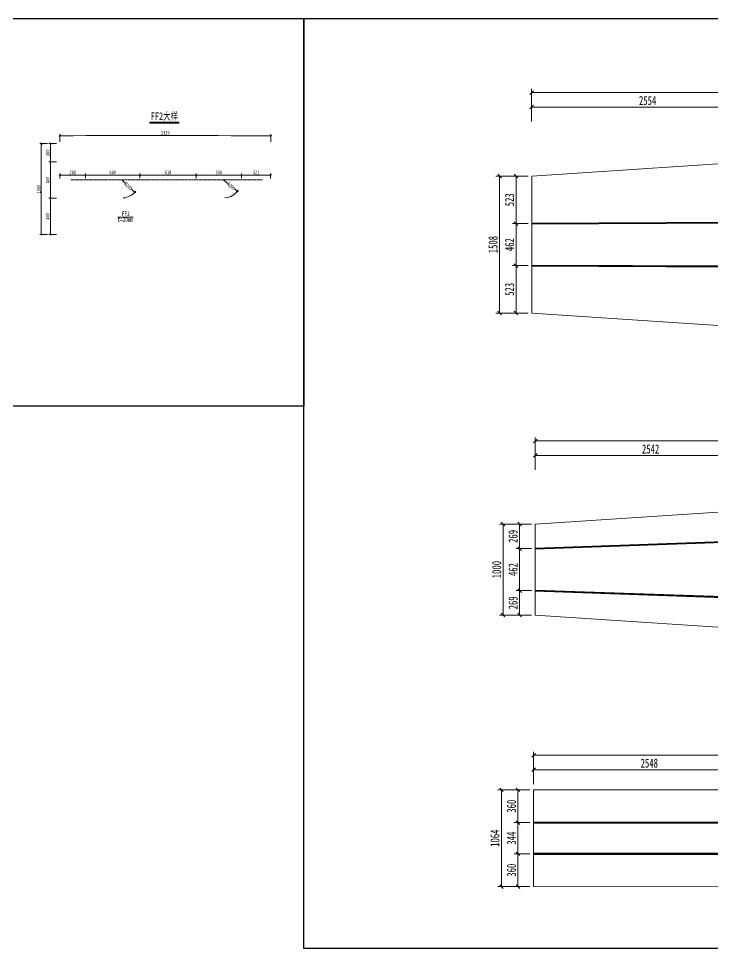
# Model space of a CAD drawing. Header units: millimetres. Extents: x -60009 to 63758, y -2164 to 95433.
# Drawn here: x 22459 to 30098, y 79752 to 89984 of the extents above; entities that cross this region are included whole.
import ezdxf
from ezdxf.enums import TextEntityAlignment as Align

# ---------------------------------------------------------------- set-up
doc = ezdxf.new("R2010")
doc.units = ezdxf.units.MM
doc.linetypes.add('CENTER2', pattern=[28.575, 19.05, -3.175, 3.175, -3.175])
doc.layers.get('Defpoints').update_dxf_attribs({"color": 8})
for name, color, linetype, lineweight in [('中心线', 2, 'CENTER2', 15), ('文字', 7, 'Continuous', 15), ('标注线及字体', 2, 'Continuous', 15), ('细实线', 4, 'Continuous', 15), ('钢板细线', 6, 'Continuous', 15)]:
    doc.layers.add(name, color=color, linetype=linetype, lineweight=lineweight)
doc.styles.add('111', font='仿宋_GB2312.TTF', dxfattribs={"width": 0.7})
doc.styles.add('BM_Dim', font='仿宋_GB2312.TTF', dxfattribs={"width": 0.85})
doc.dimstyles.new('200', dxfattribs={"dimscale": 0, "dimtxt": 2.5, "dimasz": 1, "dimexe": 1, "dimexo": 1, "dimgap": 0.6, "dimtad": 1, "dimdec": 0, "dimdsep": 46, "dimtxsty": '111', "dimblk": 'OBLIQUE', "dimcen": 0, "dimclrd": 4, "dimclre": 4, "dimclrt": 4, "dimadec": 1, "dimazin": 2, "dimtfac": 1, "dimtdec": 0, "dimtix": 1, "dimtmove": 2, "dimatfit": 3, "dimfxl": 4, "dimfxlon": 1, "dimtolj": 1, "dimlwd": -1, "dimlwe": -1, "dimarcsym": 0})

# ---------------------------------------------------------------- blocks, each defined once
blk = doc.blocks.new('_Oblique')
at = {"color": 0, "linetype": 'ByBlock', "lineweight": -2}
blk.add_line((-0.5, -0.5), (0.5, 0.5), dxfattribs=at)
blk = doc.blocks.new('*D626')
at = {"layer": 'Defpoints', "color": 0}
for p in [(30662, 89011), (28108, 88181), (30662, 88181)]:
    blk.add_point(p, dxfattribs=at)
at = {"layer": '细实线', "color": 4}
for p, q in [((28108, 88851), (28108, 89051)), ((30662, 88851), (30662, 89051)), ((28108, 89011), (30662, 89011))]:
    blk.add_line(p, q, dxfattribs=at)
at = {"layer": '细实线', "color": 4, "xscale": 40, "yscale": 40, "zscale": 40, "rotation": 180}
blk.add_blockref('_Oblique', (28108, 89011), dxfattribs=at)
at = {"layer": '细实线', "color": 4, "xscale": 40, "yscale": 40, "zscale": 40}
blk.add_blockref('_Oblique', (30662, 89011), dxfattribs=at)
at = {"layer": '细实线', "color": 4, "insert": (29385, 89082), "char_height": 100, "attachment_point": 5, "style": '111'}
blk.add_mtext('\\A1;2554', dxfattribs=at)
blk = doc.blocks.new('*D630')
at = {"layer": 'Defpoints', "color": 0}
for p in [(37705, 89170), (37705, 88655), (28108, 88181)]:
    blk.add_point(p, dxfattribs=at)
at = {"layer": '细实线', "color": 4}
for p, q in [((28108, 89010), (28108, 89210)), ((28108, 89170), (37705, 89170)), ((37705, 89010), (37705, 89210))]:
    blk.add_line(p, q, dxfattribs=at)
at = {"layer": '细实线', "color": 4, "xscale": 40, "yscale": 40, "zscale": 40, "rotation": 180}
blk.add_blockref('_Oblique', (28108, 89170), dxfattribs=at)
at = {"layer": '细实线', "color": 4, "xscale": 40, "yscale": 40, "zscale": 40}
blk.add_blockref('_Oblique', (37705, 89170), dxfattribs=at)
at = {"layer": '细实线', "color": 4, "insert": (32907, 89242), "char_height": 100, "attachment_point": 5, "style": '111'}
blk.add_mtext('\\A1;9596', dxfattribs=at)
blk = doc.blocks.new('*D631')
at = {"layer": 'Defpoints', "color": 0}
for p in [(28108, 88251), (27937, 87728), (28108, 87728)]:
    blk.add_point(p, dxfattribs=at)
at = {"layer": '细实线', "color": 4}
for p, q in [((28068, 88251), (27897, 88251)), ((27937, 88251), (27937, 87728)), ((28068, 87728), (27897, 87728))]:
    blk.add_line(p, q, dxfattribs=at)
at = {"layer": '细实线', "color": 4, "xscale": 40, "yscale": 40, "zscale": 40}
for p, rotation in [((27937, 88251), 90), ((27937, 87728), 270)]:
    blk.add_blockref('_Oblique', p, dxfattribs=dict(at, rotation=rotation))
at = {"layer": '细实线', "color": 4, "insert": (27865, 87990), "char_height": 100, "attachment_point": 5, "rotation": 90, "style": '111'}
blk.add_mtext('\\A1;523', dxfattribs=at)
blk = doc.blocks.new('*D632')
at = {"layer": 'Defpoints', "color": 0}
for p in [(28108, 87728), (27937, 87266), (28108, 87266)]:
    blk.add_point(p, dxfattribs=at)
at = {"layer": '细实线', "color": 4}
for p, q in [((28068, 87728), (27897, 87728)), ((27937, 87728), (27937, 87266)), ((28068, 87266), (27897, 87266))]:
    blk.add_line(p, q, dxfattribs=at)
at = {"layer": '细实线', "color": 4, "xscale": 40, "yscale": 40, "zscale": 40}
for p, rotation in [((27937, 87728), 90), ((27937, 87266), 270)]:
    blk.add_blockref('_Oblique', p, dxfattribs=dict(at, rotation=rotation))
at = {"layer": '细实线', "color": 4, "insert": (27865, 87497), "char_height": 100, "attachment_point": 5, "rotation": 90, "style": '111'}
blk.add_mtext('\\A1;462', dxfattribs=at)
blk = doc.blocks.new('*D633')
at = {"layer": 'Defpoints', "color": 0}
for p in [(28108, 87266), (27937, 86743), (28108, 86743)]:
    blk.add_point(p, dxfattribs=at)
at = {"layer": '细实线', "color": 4}
for p, q in [((28068, 87266), (27897, 87266)), ((27937, 87266), (27937, 86743)), ((28068, 86743), (27897, 86743))]:
    blk.add_line(p, q, dxfattribs=at)
at = {"layer": '细实线', "color": 4, "xscale": 40, "yscale": 40, "zscale": 40}
for p, rotation in [((27937, 87266), 90), ((27937, 86743), 270)]:
    blk.add_blockref('_Oblique', p, dxfattribs=dict(at, rotation=rotation))
at = {"layer": '细实线', "color": 4, "insert": (27865, 87005), "char_height": 100, "attachment_point": 5, "rotation": 90, "style": '111'}
blk.add_mtext('\\A1;523', dxfattribs=at)
blk = doc.blocks.new('*D634')
at = {"layer": 'Defpoints', "color": 0}
for p in [(28108, 88251), (27755, 86743), (28108, 86743)]:
    blk.add_point(p, dxfattribs=at)
at = {"layer": '细实线', "color": 4}
for p, q in [((27915, 88251), (27715, 88251)), ((27755, 88251), (27755, 86743)), ((27915, 86743), (27715, 86743))]:
    blk.add_line(p, q, dxfattribs=at)
at = {"layer": '细实线', "color": 4, "xscale": 40, "yscale": 40, "zscale": 40}
for p, rotation in [((27755, 88251), 90), ((27755, 86743), 270)]:
    blk.add_blockref('_Oblique', p, dxfattribs=dict(at, rotation=rotation))
at = {"layer": '细实线', "color": 4, "insert": (27684, 87497), "char_height": 100, "attachment_point": 5, "rotation": 90, "style": '111'}
blk.add_mtext('\\A1;1508', dxfattribs=at)
blk = doc.blocks.new('*D642')
at = {"layer": 'Defpoints', "color": 0}
for p in [(28147, 84421), (27976, 84152), (28147, 84152)]:
    blk.add_point(p, dxfattribs=at)
at = {"layer": '细实线', "color": 4}
for p, q in [((28107, 84421), (27936, 84421)), ((27976, 84421), (27976, 84152)), ((28107, 84152), (27936, 84152))]:
    blk.add_line(p, q, dxfattribs=at)
at = {"layer": '细实线', "color": 4, "xscale": 40, "yscale": 40, "zscale": 40}
for p, rotation in [((27976, 84421), 90), ((27976, 84152), 270)]:
    blk.add_blockref('_Oblique', p, dxfattribs=dict(at, rotation=rotation))
at = {"layer": '细实线', "color": 4, "insert": (27904, 84286), "char_height": 100, "attachment_point": 5, "rotation": 90, "style": '111'}
blk.add_mtext('\\A1;269', dxfattribs=at)
blk = doc.blocks.new('*D643')
at = {"layer": 'Defpoints', "color": 0}
for p in [(28147, 84152), (27976, 83690), (28147, 83690)]:
    blk.add_point(p, dxfattribs=at)
at = {"layer": '细实线', "color": 4}
for p, q in [((28107, 84152), (27936, 84152)), ((27976, 84152), (27976, 83690)), ((28107, 83690), (27936, 83690))]:
    blk.add_line(p, q, dxfattribs=at)
at = {"layer": '细实线', "color": 4, "xscale": 40, "yscale": 40, "zscale": 40}
for p, rotation in [((27976, 84152), 90), ((27976, 83690), 270)]:
    blk.add_blockref('_Oblique', p, dxfattribs=dict(at, rotation=rotation))
at = {"layer": '细实线', "color": 4, "insert": (27904, 83921), "char_height": 100, "attachment_point": 5, "rotation": 90, "style": '111'}
blk.add_mtext('\\A1;462', dxfattribs=at)
blk = doc.blocks.new('*D644')
at = {"layer": 'Defpoints', "color": 0}
for p in [(28147, 83690), (27976, 83421), (28147, 83421)]:
    blk.add_point(p, dxfattribs=at)
at = {"layer": '细实线', "color": 4}
for p, q in [((28107, 83690), (27936, 83690)), ((27976, 83690), (27976, 83421)), ((28107, 83421), (27936, 83421))]:
    blk.add_line(p, q, dxfattribs=at)
at = {"layer": '细实线', "color": 4, "xscale": 40, "yscale": 40, "zscale": 40}
for p, rotation in [((27976, 83690), 90), ((27976, 83421), 270)]:
    blk.add_blockref('_Oblique', p, dxfattribs=dict(at, rotation=rotation))
at = {"layer": '细实线', "color": 4, "insert": (27904, 83555), "char_height": 100, "attachment_point": 5, "rotation": 90, "style": '111'}
blk.add_mtext('\\A1;269', dxfattribs=at)
blk = doc.blocks.new('*D645')
at = {"layer": 'Defpoints', "color": 0}
for p in [(28147, 84421), (27794, 83421), (28147, 83421)]:
    blk.add_point(p, dxfattribs=at)
at = {"layer": '细实线', "color": 4}
for p, q in [((27954, 84421), (27754, 84421)), ((27794, 84421), (27794, 83421)), ((27954, 83421), (27754, 83421))]:
    blk.add_line(p, q, dxfattribs=at)
at = {"layer": '细实线', "color": 4, "xscale": 40, "yscale": 40, "zscale": 40}
for p, rotation in [((27794, 84421), 90), ((27794, 83421), 270)]:
    blk.add_blockref('_Oblique', p, dxfattribs=dict(at, rotation=rotation))
at = {"layer": '细实线', "color": 4, "insert": (27723, 83921), "char_height": 100, "attachment_point": 5, "rotation": 90, "style": '111'}
blk.add_mtext('\\A1;1000', dxfattribs=at)
blk = doc.blocks.new('*D648')
at = {"layer": 'Defpoints', "color": 0}
for p in [(30689, 85177), (30689, 84528), (28147, 84389)]:
    blk.add_point(p, dxfattribs=at)
at = {"layer": '细实线', "color": 4}
for p, q in [((28147, 85017), (28147, 85217)), ((28147, 85177), (30689, 85177)), ((30689, 85017), (30689, 85217))]:
    blk.add_line(p, q, dxfattribs=at)
at = {"layer": '细实线', "color": 4, "xscale": 40, "yscale": 40, "zscale": 40, "rotation": 180}
blk.add_blockref('_Oblique', (28147, 85177), dxfattribs=at)
at = {"layer": '细实线', "color": 4, "xscale": 40, "yscale": 40, "zscale": 40}
blk.add_blockref('_Oblique', (30689, 85177), dxfattribs=at)
at = {"layer": '细实线', "color": 4, "insert": (29418, 85247), "char_height": 100, "attachment_point": 5, "style": '111'}
blk.add_mtext('\\A1;2542', dxfattribs=at)
blk = doc.blocks.new('*D652')
at = {"layer": 'Defpoints', "color": 0}
for p in [(37705, 85336), (37705, 84820), (28147, 84389)]:
    blk.add_point(p, dxfattribs=at)
at = {"layer": '细实线', "color": 4}
for p, q in [((28147, 85176), (28147, 85376)), ((28147, 85336), (37705, 85336)), ((37705, 85176), (37705, 85376))]:
    blk.add_line(p, q, dxfattribs=at)
at = {"layer": '细实线', "color": 4, "xscale": 40, "yscale": 40, "zscale": 40, "rotation": 180}
blk.add_blockref('_Oblique', (28147, 85336), dxfattribs=at)
at = {"layer": '细实线', "color": 4, "xscale": 40, "yscale": 40, "zscale": 40}
blk.add_blockref('_Oblique', (37705, 85336), dxfattribs=at)
at = {"layer": '细实线', "color": 4, "insert": (32926, 85407), "char_height": 100, "attachment_point": 5, "style": '111'}
blk.add_mtext('\\A1;9557', dxfattribs=at)
blk = doc.blocks.new('*D657')
at = {"layer": 'Defpoints', "color": 0}
for p in [(28129, 81497), (27957, 81137), (28129, 81137)]:
    blk.add_point(p, dxfattribs=at)
at = {"layer": '细实线', "color": 4}
for p, q in [((28089, 81497), (27917, 81497)), ((27957, 81497), (27957, 81137)), ((28089, 81137), (27917, 81137))]:
    blk.add_line(p, q, dxfattribs=at)
at = {"layer": '细实线', "color": 4, "xscale": 40, "yscale": 40, "zscale": 40}
for p, rotation in [((27957, 81497), 90), ((27957, 81137), 270)]:
    blk.add_blockref('_Oblique', p, dxfattribs=dict(at, rotation=rotation))
at = {"layer": '细实线', "color": 4, "insert": (27886, 81317), "char_height": 100, "attachment_point": 5, "rotation": 90, "style": '111'}
blk.add_mtext('\\A1;360', dxfattribs=at)
blk = doc.blocks.new('*D658')
at = {"layer": 'Defpoints', "color": 0}
for p in [(28129, 81137), (27957, 80793), (28129, 80793)]:
    blk.add_point(p, dxfattribs=at)
at = {"layer": '细实线', "color": 4}
for p, q in [((28089, 81137), (27917, 81137)), ((27957, 81137), (27957, 80793)), ((28089, 80793), (27917, 80793))]:
    blk.add_line(p, q, dxfattribs=at)
at = {"layer": '细实线', "color": 4, "xscale": 40, "yscale": 40, "zscale": 40}
for p, rotation in [((27957, 81137), 90), ((27957, 80793), 270)]:
    blk.add_blockref('_Oblique', p, dxfattribs=dict(at, rotation=rotation))
at = {"layer": '细实线', "color": 4, "insert": (27886, 80965), "char_height": 100, "attachment_point": 5, "rotation": 90, "style": '111'}
blk.add_mtext('\\A1;344', dxfattribs=at)
blk = doc.blocks.new('*D659')
at = {"layer": 'Defpoints', "color": 0}
for p in [(28129, 80793), (27957, 80433), (28129, 80433)]:
    blk.add_point(p, dxfattribs=at)
at = {"layer": '细实线', "color": 4}
for p, q in [((28089, 80793), (27917, 80793)), ((27957, 80793), (27957, 80433)), ((28089, 80433), (27917, 80433))]:
    blk.add_line(p, q, dxfattribs=at)
at = {"layer": '细实线', "color": 4, "xscale": 40, "yscale": 40, "zscale": 40}
for p, rotation in [((27957, 80793), 90), ((27957, 80433), 270)]:
    blk.add_blockref('_Oblique', p, dxfattribs=dict(at, rotation=rotation))
at = {"layer": '细实线', "color": 4, "insert": (27886, 80613), "char_height": 100, "attachment_point": 5, "rotation": 90, "style": '111'}
blk.add_mtext('\\A1;360', dxfattribs=at)
blk = doc.blocks.new('*D660')
at = {"layer": 'Defpoints', "color": 0}
for p in [(28129, 81497), (27776, 80433), (28129, 80433)]:
    blk.add_point(p, dxfattribs=at)
at = {"layer": '细实线', "color": 4}
for p, q in [((27936, 81497), (27736, 81497)), ((27776, 81497), (27776, 80433)), ((27936, 80433), (27736, 80433))]:
    blk.add_line(p, q, dxfattribs=at)
at = {"layer": '细实线', "color": 4, "xscale": 40, "yscale": 40, "zscale": 40}
for p, rotation in [((27776, 81497), 90), ((27776, 80433), 270)]:
    blk.add_blockref('_Oblique', p, dxfattribs=dict(at, rotation=rotation))
at = {"layer": '细实线', "color": 4, "insert": (27704, 80965), "char_height": 100, "attachment_point": 5, "rotation": 90, "style": '111'}
blk.add_mtext('\\A1;1064', dxfattribs=at)
blk = doc.blocks.new('*D661')
at = {"layer": 'Defpoints', "color": 0}
for p in [(30677, 81718), (30677, 81484), (28129, 81362)]:
    blk.add_point(p, dxfattribs=at)
at = {"layer": '细实线', "color": 4}
for p, q in [((28129, 81558), (28129, 81758)), ((30677, 81558), (30677, 81758)), ((28129, 81718), (30677, 81718))]:
    blk.add_line(p, q, dxfattribs=at)
at = {"layer": '细实线', "color": 4, "xscale": 40, "yscale": 40, "zscale": 40, "rotation": 180}
blk.add_blockref('_Oblique', (28129, 81718), dxfattribs=at)
at = {"layer": '细实线', "color": 4, "xscale": 40, "yscale": 40, "zscale": 40}
blk.add_blockref('_Oblique', (30677, 81718), dxfattribs=at)
at = {"layer": '细实线', "color": 4, "insert": (29403, 81790), "char_height": 100, "attachment_point": 5, "style": '111'}
blk.add_mtext('\\A1;2548', dxfattribs=at)
blk = doc.blocks.new('*D665')
at = {"layer": 'Defpoints', "color": 0}
for p in [(37706, 81877), (28129, 81362), (37706, 81361)]:
    blk.add_point(p, dxfattribs=at)
at = {"layer": '细实线', "color": 4}
for p, q in [((28129, 81717), (28129, 81917)), ((28129, 81877), (37706, 81877)), ((37706, 81717), (37706, 81917))]:
    blk.add_line(p, q, dxfattribs=at)
at = {"layer": '细实线', "color": 4, "xscale": 40, "yscale": 40, "zscale": 40, "rotation": 180}
blk.add_blockref('_Oblique', (28129, 81877), dxfattribs=at)
at = {"layer": '细实线', "color": 4, "xscale": 40, "yscale": 40, "zscale": 40}
blk.add_blockref('_Oblique', (37706, 81877), dxfattribs=at)
at = {"layer": '细实线', "color": 4, "insert": (32917, 81949), "char_height": 100, "attachment_point": 5, "style": '111'}
blk.add_mtext('\\A1;9577', dxfattribs=at)
blk = doc.blocks.new('*D704')
at = {"layer": 'Defpoints', "color": 0, "transparency": 16777216}
for p in [(22916, 88008), (22809, 87608), (22916, 87608)]:
    blk.add_point(p, dxfattribs=at)
at = {"layer": '细实线', "color": 4, "transparency": 16777216}
for p, q in [((22876, 88008), (22793, 88008)), ((22809, 88008), (22809, 87608)), ((22876, 87608), (22793, 87608))]:
    blk.add_line(p, q, dxfattribs=at)
at = {"layer": '细实线', "color": 4, "transparency": 16777216, "xscale": 16.66666666666666, "yscale": 16.66666666666666, "zscale": 16.66666666666666}
for p, rotation in [((22809, 88008), 90), ((22809, 87608), 270)]:
    blk.add_blockref('_Oblique', p, dxfattribs=dict(at, rotation=rotation))
at = {"layer": '细实线', "color": 4, "transparency": 16777216, "insert": (22779, 87808), "char_height": 41.7, "attachment_point": 5, "rotation": 90, "style": '111'}
blk.add_mtext('\\A1;400', dxfattribs=at)
blk = doc.blocks.new('*D705')
at = {"layer": 'Defpoints', "color": 0, "transparency": 16777216}
for p in [(22809, 88408), (23432, 88408), (23432, 88008)]:
    blk.add_point(p, dxfattribs=at)
at = {"layer": '细实线', "color": 4, "transparency": 16777216}
for p, q in [((22876, 88408), (22793, 88408)), ((22809, 88008), (22809, 88408)), ((22876, 88008), (22793, 88008))]:
    blk.add_line(p, q, dxfattribs=at)
at = {"layer": '细实线', "color": 4, "transparency": 16777216, "xscale": 16.66666666666666, "yscale": 16.66666666666666, "zscale": 16.66666666666666}
for p, rotation in [((22809, 88408), 90), ((22809, 88008), 270)]:
    blk.add_blockref('_Oblique', p, dxfattribs=dict(at, rotation=rotation))
at = {"layer": '细实线', "color": 4, "transparency": 16777216, "insert": (22779, 88208), "char_height": 41.7, "attachment_point": 5, "rotation": 90, "style": '111'}
blk.add_mtext('\\A1;400', dxfattribs=at)
blk = doc.blocks.new('*D706')
at = {"layer": 'Defpoints', "color": 0, "transparency": 16777216}
for p in [(22809, 88608), (22914, 88608), (22877, 88408)]:
    blk.add_point(p, dxfattribs=at)
at = {"layer": '细实线', "color": 4, "transparency": 16777216}
for p, q in [((22876, 88608), (22793, 88608)), ((22809, 88408), (22809, 88608)), ((22860, 88408), (22793, 88408))]:
    blk.add_line(p, q, dxfattribs=at)
at = {"layer": '细实线', "color": 4, "transparency": 16777216, "xscale": 16.66666666666666, "yscale": 16.66666666666666, "zscale": 16.66666666666666}
for p, rotation in [((22809, 88608), 90), ((22809, 88408), 270)]:
    blk.add_blockref('_Oblique', p, dxfattribs=dict(at, rotation=rotation))
at = {"layer": '细实线', "color": 4, "transparency": 16777216, "insert": (22779, 88508), "char_height": 41.7, "attachment_point": 5, "rotation": 90, "style": '111'}
blk.add_mtext('\\A1;200', dxfattribs=at)
blk = doc.blocks.new('*D707')
at = {"layer": 'Defpoints', "color": 0, "transparency": 16777216}
for p in [(22709, 88608), (22914, 88608), (22916, 87608)]:
    blk.add_point(p, dxfattribs=at)
at = {"layer": '细实线', "color": 4, "transparency": 16777216}
for p, q in [((22776, 88608), (22693, 88608)), ((22709, 87608), (22709, 88608)), ((22776, 87608), (22693, 87608))]:
    blk.add_line(p, q, dxfattribs=at)
at = {"layer": '细实线', "color": 4, "transparency": 16777216, "xscale": 16.66666666666666, "yscale": 16.66666666666666, "zscale": 16.66666666666666}
for p, rotation in [((22709, 88608), 90), ((22709, 87608), 270)]:
    blk.add_blockref('_Oblique', p, dxfattribs=dict(at, rotation=rotation))
at = {"layer": '细实线', "color": 4, "transparency": 16777216, "insert": (22680, 88108), "char_height": 41.7, "attachment_point": 5, "rotation": 90, "style": '111'}
blk.add_mtext('\\A1;1000', dxfattribs=at)
blk = doc.blocks.new('*D708')
at = {"layer": 'Defpoints', "color": 0}
for p in [(23595, 88210), (23739, 88071)]:
    blk.add_point(p, dxfattribs=at)
at = {"layer": '细实线', "color": 4}
for p, q in [((23633, 88174), (23595, 88210)), ((23702, 88107), (23739, 88071))]:
    blk.add_line(p, q, dxfattribs=at)
blk.add_arc((23595, 88210), 200, 274.776, 320.7117, dxfattribs=at)
at = {"layer": '细实线', "color": 4, "xscale": 16.66666666666666, "yscale": 16.66666666666666, "zscale": 16.66666666666666, "rotation": 315.9356495004336}
blk.add_blockref('_Oblique', (23739, 88071), dxfattribs=at)
at = {"layer": '细实线', "color": 4, "insert": (23667, 88140), "char_height": 41.7, "attachment_point": 5, "rotation": 315.9356, "style": '111'}
blk.add_mtext('\\A1;R200', dxfattribs=at)
blk = doc.blocks.new('*D709')
at = {"layer": 'Defpoints', "color": 0}
for p in [(24713, 88210), (24868, 88084)]:
    blk.add_point(p, dxfattribs=at)
at = {"layer": '细实线', "color": 4}
for p, q in [((24763, 88170), (24713, 88210)), ((24837, 88109), (24868, 88084))]:
    blk.add_line(p, q, dxfattribs=at)
blk.add_arc((24713, 88210), 200, 274.776, 325.5903, dxfattribs=at)
at = {"layer": '细实线', "color": 4, "xscale": 16.66666666666666, "yscale": 16.66666666666666, "zscale": 16.66666666666666, "rotation": 320.8142572410634}
blk.add_blockref('_Oblique', (24868, 88084), dxfattribs=at)
at = {"layer": '细实线', "color": 4, "insert": (24800, 88139), "char_height": 41.7, "attachment_point": 5, "rotation": 320.8143, "style": '111'}
blk.add_mtext('\\A1;R200', dxfattribs=at)
blk = doc.blocks.new('*D715')
at = {"layer": 'Defpoints', "color": 0}
for p in [(23795, 88210), (24413, 88262), (24413, 88209)]:
    blk.add_point(p, dxfattribs=at)
at = {"layer": '细实线', "color": 4}
for p, q in [((23795, 88227), (23795, 88279)), ((23795, 88262), (24413, 88262)), ((24413, 88226), (24413, 88279))]:
    blk.add_line(p, q, dxfattribs=at)
at = {"layer": '细实线', "color": 4, "xscale": 16.66666666666666, "yscale": 16.66666666666666, "zscale": 16.66666666666666, "rotation": 180}
blk.add_blockref('_Oblique', (23795, 88262), dxfattribs=at)
at = {"layer": '细实线', "color": 4, "xscale": 16.66666666666666, "yscale": 16.66666666666666, "zscale": 16.66666666666666}
blk.add_blockref('_Oblique', (24413, 88262), dxfattribs=at)
at = {"layer": '细实线', "color": 4, "insert": (24104, 88292), "char_height": 41.7, "attachment_point": 5, "style": '111'}
blk.add_mtext('\\A1;618', dxfattribs=at)
blk = doc.blocks.new('*D716')
at = {"layer": 'Defpoints', "color": 0}
for p in [(23195, 88262), (23195, 88210), (23795, 88210)]:
    blk.add_point(p, dxfattribs=at)
at = {"layer": '细实线', "color": 4}
for p, q in [((23195, 88227), (23195, 88279)), ((23795, 88262), (23195, 88262)), ((23795, 88227), (23795, 88279))]:
    blk.add_line(p, q, dxfattribs=at)
at = {"layer": '细实线', "color": 4, "xscale": 16.66666666666666, "yscale": 16.66666666666666, "zscale": 16.66666666666666, "rotation": 180}
blk.add_blockref('_Oblique', (23195, 88262), dxfattribs=at)
at = {"layer": '细实线', "color": 4, "xscale": 16.66666666666666, "yscale": 16.66666666666666, "zscale": 16.66666666666666}
blk.add_blockref('_Oblique', (23795, 88262), dxfattribs=at)
at = {"layer": '细实线', "color": 4, "insert": (23495, 88292), "char_height": 41.7, "attachment_point": 5, "style": '111'}
blk.add_mtext('\\A1;600', dxfattribs=at)
blk = doc.blocks.new('*D717')
at = {"layer": 'Defpoints', "color": 0}
for p in [(22914, 88262), (22914, 88208), (23195, 88210)]:
    blk.add_point(p, dxfattribs=at)
at = {"layer": '细实线', "color": 4}
for p, q in [((22914, 88224), (22914, 88279)), ((23195, 88262), (22914, 88262)), ((23195, 88227), (23195, 88279))]:
    blk.add_line(p, q, dxfattribs=at)
at = {"layer": '细实线', "color": 4, "xscale": 16.66666666666666, "yscale": 16.66666666666666, "zscale": 16.66666666666666, "rotation": 180}
blk.add_blockref('_Oblique', (22914, 88262), dxfattribs=at)
at = {"layer": '细实线', "color": 4, "xscale": 16.66666666666666, "yscale": 16.66666666666666, "zscale": 16.66666666666666}
blk.add_blockref('_Oblique', (23195, 88262), dxfattribs=at)
at = {"layer": '细实线', "color": 4, "insert": (23055, 88292), "char_height": 41.7, "attachment_point": 5, "style": '111'}
blk.add_mtext('\\A1;281', dxfattribs=at)
blk = doc.blocks.new('*D718')
at = {"layer": 'Defpoints', "color": 0}
for p in [(24413, 88210), (24913, 88262), (24913, 88210)]:
    blk.add_point(p, dxfattribs=at)
at = {"layer": '细实线', "color": 4}
for p, q in [((24413, 88227), (24413, 88279)), ((24413, 88262), (24913, 88262)), ((24913, 88227), (24913, 88279))]:
    blk.add_line(p, q, dxfattribs=at)
at = {"layer": '细实线', "color": 4, "xscale": 16.66666666666666, "yscale": 16.66666666666666, "zscale": 16.66666666666666, "rotation": 180}
blk.add_blockref('_Oblique', (24413, 88262), dxfattribs=at)
at = {"layer": '细实线', "color": 4, "xscale": 16.66666666666666, "yscale": 16.66666666666666, "zscale": 16.66666666666666}
blk.add_blockref('_Oblique', (24913, 88262), dxfattribs=at)
at = {"layer": '细实线', "color": 4, "insert": (24663, 88292), "char_height": 41.7, "attachment_point": 5, "style": '111'}
blk.add_mtext('\\A1;500', dxfattribs=at)
blk = doc.blocks.new('*D719')
at = {"layer": 'Defpoints', "color": 0}
for p in [(24913, 88210), (25234, 88262), (25234, 88209)]:
    blk.add_point(p, dxfattribs=at)
at = {"layer": '细实线', "color": 4}
for p, q in [((24913, 88227), (24913, 88279)), ((24913, 88262), (25234, 88262)), ((25234, 88226), (25234, 88279))]:
    blk.add_line(p, q, dxfattribs=at)
at = {"layer": '细实线', "color": 4, "xscale": 16.66666666666666, "yscale": 16.66666666666666, "zscale": 16.66666666666666, "rotation": 180}
blk.add_blockref('_Oblique', (24913, 88262), dxfattribs=at)
at = {"layer": '细实线', "color": 4, "xscale": 16.66666666666666, "yscale": 16.66666666666666, "zscale": 16.66666666666666}
blk.add_blockref('_Oblique', (25234, 88262), dxfattribs=at)
at = {"layer": '细实线', "color": 4, "insert": (25073, 88292), "char_height": 41.7, "attachment_point": 5, "style": '111'}
blk.add_mtext('\\A1;321', dxfattribs=at)
blk = doc.blocks.new('*D721')
at = {"layer": 'Defpoints', "color": 0, "transparency": 16777216}
for p in [(24461, 88696), (22913, 88498), (25235, 88491), (22916, 87608), (25231, 87608)]:
    blk.add_point(p, dxfattribs=at)
at = {"layer": '细实线', "color": 4, "transparency": 16777216}
for p, q in [((22912, 88628), (22912, 88712)), ((25235, 88627), (25236, 88711))]:
    blk.add_line(p, q, dxfattribs=at)
blk.add_arc((23942, -220211), 308908, 89.75997, 90.19092, dxfattribs=at)
at = {"layer": '细实线', "color": 4, "transparency": 16777216, "xscale": 16.66666666666666, "yscale": 16.66666666666666, "zscale": 16.66666666666666}
for p, rotation in [((22912, 88695), 180.1909212307834), ((25236, 88694), 359.7599720208504)]:
    blk.add_blockref('_Oblique', p, dxfattribs=dict(at, rotation=rotation))
at = {"layer": '细实线', "color": 4, "transparency": 16777216, "insert": (24074, 88727), "char_height": 41.7, "attachment_point": 5, "rotation": 359.9754, "style": '111'}
blk.add_mtext('2339', dxfattribs=at)

msp = doc.modelspace()

# ---------------------------------------------------------------- linework, layer by layer
at = {"color": 4}
msp.add_line((23901.8, 88836.1), (24225.9, 88836.1), dxfattribs=at)
at = {"color": 6, "const_width": 6}
msp.add_lwpolyline([(23901.8, 88846.1), (24225.9, 88846.1)], dxfattribs=at)
at = {"layer": 'Defpoints'}
for p, q in [((28108.5, 87728.4), (37704.8, 87772.9)), ((28108.5, 87266.4), (37704.8, 87221.9)), ((37704.8, 84484.9), (28147.5, 84151.9)), ((37704.8, 83356.9), (28147.5, 83689.9)), ((37705.8, 81136.9), (28129, 81136.9)), ((37705.8, 80792.9), (28129, 80792.9))]:
    msp.add_line(p, q, dxfattribs=at)
for points in [[(19183.2, 89984.2), (25599.8, 89984.2), (25599.8, 85720.8), (19183.2, 85720.8)], [(25599.8, 89984.2), (40999.8, 89984.2), (40999.8, 79752.2), (25599.8, 79752.2)]]:
    msp.add_lwpolyline(points, close=True, dxfattribs=at)
at = {"layer": '中心线', "ltscale": 0.6}
msp.add_lwpolyline([(25144.1, 88208.5), (24724.3, 88210.2), (23688.7, 88210.7), (23033.3, 88208.5)], dxfattribs=at)
at = {"layer": '细实线'}
msp.add_line((23552.5, 87799.1), (23720.7, 87799.1), dxfattribs=at)
at = {"layer": '钢板细线'}
for p, q in [((37704.8, 88883.4), (28108.5, 88251.4)), ((28108.5, 88251.4), (28108.5, 86743.4)), ((28108.5, 87734.4), (37704.8, 87778.9)), ((28108.5, 87722.4), (37704.8, 87766.9)), ((28108.5, 87272.4), (37704.8, 87227.9)), ((28108.5, 87260.4), (37704.8, 87215.9)), ((28108.5, 86743.4), (37704.8, 86111.4)), ((37704.8, 85048.9), (28147.5, 84420.9)), ((37704.8, 84490.9), (28147.5, 84157.9)), ((37704.8, 84478.9), (28147.5, 84145.9)), ((28147.5, 84420.9), (28147.5, 83420.9)), ((37704.8, 83362.9), (28147.5, 83695.9)), ((37704.8, 83350.9), (28147.5, 83683.9)), ((28147.5, 83420.9), (37704.8, 82792.9)), ((28129, 81496.8), (37705.8, 81505.6)), ((28129, 81496.8), (28129, 80433.1)), ((37705.8, 81142.9), (28129, 81142.9)), ((37705.8, 81130.9), (28129, 81130.9)), ((37705.8, 80798.9), (28129, 80798.9)), ((37705.8, 80786.9), (28129, 80786.9)), ((28129, 80433.1), (37705.8, 80424.3))]:
    msp.add_line(p, q, dxfattribs=at)

# ---------------------------------------------------------------- texts
at = {"layer": '文字', "style": 'BM_Dim', "width": 0.7}
for s, p in [('t=20mm', (23634.1, 87732.4)), ('FF2', (23639.1, 87797.2))]:
    msp.add_text(s, height=50, dxfattribs=at).set_placement(p, align=Align.BOTTOM_CENTER)
at = {"layer": '标注线及字体', "color": 0, "style": '111', "width": 0.7}
msp.add_text('FF2大样', height=83.33, dxfattribs=at).set_placement((24063.8, 88913.5), align=Align.MIDDLE)

# ---------------------------------------------------------------- dimensions: what is measured, and where the dimension line sits
at = {"layer": '细实线'}
for base, p1, p2, override, picture, middle in [((37704.8, 89170.2), (28108.5, 88180.7), (37704.8, 88654.6), {"dimscale": 40, "dimblk": 'Oblique'}, '*D630', (32906.6, 89241.7)), ((30662.0403, 89011.2807), (28108.4939, 88180.6894), (30662.0403, 88180.6894), {"dimscale": 40, "dimblk": 'Oblique'}, '*D626', (29385.2671, 89081.7671)), ((22913.9, 88262), (23195.3, 88210.1), (22913.9, 88207.7), {"dimscale": 16.666667}, '*D717', (23054.6, 88291.9)), ((23195.3, 88262), (23795.3, 88210.1), (23195.3, 88210.1), {"dimscale": 16.666667}, '*D716', (23495.3, 88291.9)), ((24413.2, 88262), (23795.3, 88210.1), (24413.2, 88209.1), {"dimscale": 16.666667}, '*D715', (24104.2, 88291.9)), ((24913.2, 88262.3), (24413.2, 88210.3), (24913.2, 88210.3), {"dimscale": 16.666667}, '*D718', (24663.2, 88292.1)), ((25233.8, 88262.3), (24913.2, 88210.3), (25233.8, 88209.1), {"dimscale": 16.666667}, '*D719', (25073.5, 88292.1)), ((37704.8, 85335.6), (28147.5, 84389), (37704.8, 84820), {"dimscale": 40, "dimblk": 'Oblique'}, '*D652', (32926.1, 85407.2)), ((30689.4, 85176.7), (28147.5, 84389), (30689.4, 84527.6), {"dimscale": 40, "dimblk": 'Oblique'}, '*D648', (29418.4, 85247.2)), ((37705.8, 81877.1), (28129, 81361.7), (37705.8, 81361.5), {"dimscale": 40, "dimblk": 'Oblique'}, '*D665', (32917.4, 81948.7)), ((30676.7, 81718.2), (28129, 81361.7), (30676.7, 81483.5), {"dimscale": 40, "dimblk": 'Oblique'}, '*D661', (29402.8, 81789.8))]:
    dim = msp.add_linear_dim(base=base, p1=p1, p2=p2, dimstyle='200', override=override, dxfattribs=at)
    dim.commit()
    dim.dimension.update_dxf_attribs({"geometry": picture, "text_midpoint": middle})
dim = msp.add_angular_dim_2l(base=(24461.2, 88696.4), line1=((22915.9, 87608.1), (22912.9, 88498.4)), line2=((25234.8, 88490.5), (25231.1, 87608.1)), text='2339', dimstyle='200', override={"dimscale": 16.666667, "dimtxsty": '111', "dimblk": 'Oblique'}, dxfattribs=at)
dim.commit()
dim.dimension.update_dxf_attribs({"geometry": '*D721', "text_midpoint": (24074, 88726.6)})
for base, p1, p2, override, picture, middle in [((22709.5, 88608.1), (22915.9, 87608.1), (22913.9, 88608.1), {"dimscale": 16.666667}, '*D707', (22679.6, 88108.1)), ((22809.3, 88608.1), (22876.9, 88408.1), (22913.9, 88608.1), {"dimscale": 16.666667}, '*D706', (22779.5, 88508.1)), ((22809.3, 88408.1), (23432, 88008.1), (23432, 88408.1), {"dimscale": 16.666667}, '*D705', (22779.5, 88208.1)), ((27755.2, 86743.4), (28108.5, 88251.4), (28108.5, 86743.4), {"dimscale": 40, "dimblk": 'Oblique'}, '*D634', (27683.6, 87497.4)), ((27936.8, 87728.4), (28108.5, 88251.4), (28108.5, 87728.4), {"dimscale": 40, "dimblk": 'Oblique'}, '*D631', (27865.2, 87989.9)), ((22809.3, 87608.1), (22915.9, 88008.1), (22915.9, 87608.1), {"dimscale": 16.666667}, '*D704', (22779.5, 87808.1)), ((27936.8, 87266.4), (28108.5, 87728.4), (28108.5, 87266.4), {"dimscale": 40, "dimblk": 'Oblique'}, '*D632', (27865.2, 87497.4)), ((27936.8, 86743.4), (28108.5, 87266.4), (28108.5, 86743.4), {"dimscale": 40, "dimblk": 'Oblique'}, '*D633', (27865.2, 87004.9)), ((27794.2, 83420.9), (28147.5, 84420.9), (28147.5, 83420.9), {"dimscale": 40, "dimblk": 'Oblique'}, '*D645', (27722.6, 83920.9)), ((27975.8, 84151.9), (28147.5, 84420.9), (28147.5, 84151.9), {"dimscale": 40, "dimblk": 'Oblique'}, '*D642', (27904.2, 84286.4)), ((27975.8, 83689.9), (28147.5, 84151.9), (28147.5, 83689.9), {"dimscale": 40, "dimblk": 'Oblique'}, '*D643', (27904.2, 83920.9)), ((27975.8, 83420.9), (28147.5, 83689.9), (28147.5, 83420.9), {"dimscale": 40, "dimblk": 'Oblique'}, '*D644', (27904.2, 83555.4)), ((27775.6, 80433.1), (28129, 81496.8), (28128.9, 80433.1), {"dimscale": 40, "dimblk": 'Oblique'}, '*D660', (27704.1, 80964.9)), ((27957.3, 81136.9), (28129, 81496.8), (28129, 81136.9), {"dimscale": 40, "dimblk": 'Oblique'}, '*D657', (27885.7, 81316.9)), ((27957.3, 80792.9), (28129, 81136.9), (28129, 80792.9), {"dimscale": 40, "dimblk": 'Oblique'}, '*D658', (27885.7, 80964.9)), ((27957.3, 80433.1), (28129, 80792.9), (28129, 80433.1), {"dimscale": 40, "dimblk": 'Oblique'}, '*D659', (27885.7, 80613))]:
    dim = msp.add_linear_dim(base=base, p1=p1, p2=p2, angle=90, dimstyle='200', override=override, dxfattribs=at)
    dim.commit()
    dim.dimension.update_dxf_attribs({"geometry": picture, "text_midpoint": middle})
for center, mpoint, picture, middle in [((23595.3, 88210.1), (23739, 88071), '*D708', (23667.4, 88140.3)), ((24713.2, 88210.3), (24868.2, 88083.9), '*D709', (24800, 88139.5))]:
    dim = msp.add_radius_dim(center=center, mpoint=mpoint, dimstyle='200', override={"dimscale": 16.666667, "dimblk": 'Oblique'}, dxfattribs=at)
    dim.commit()
    dim.dimension.update_dxf_attribs({"geometry": picture, "text_midpoint": middle, "dimtype": 164})

doc.saveas('drawing.dxf')
